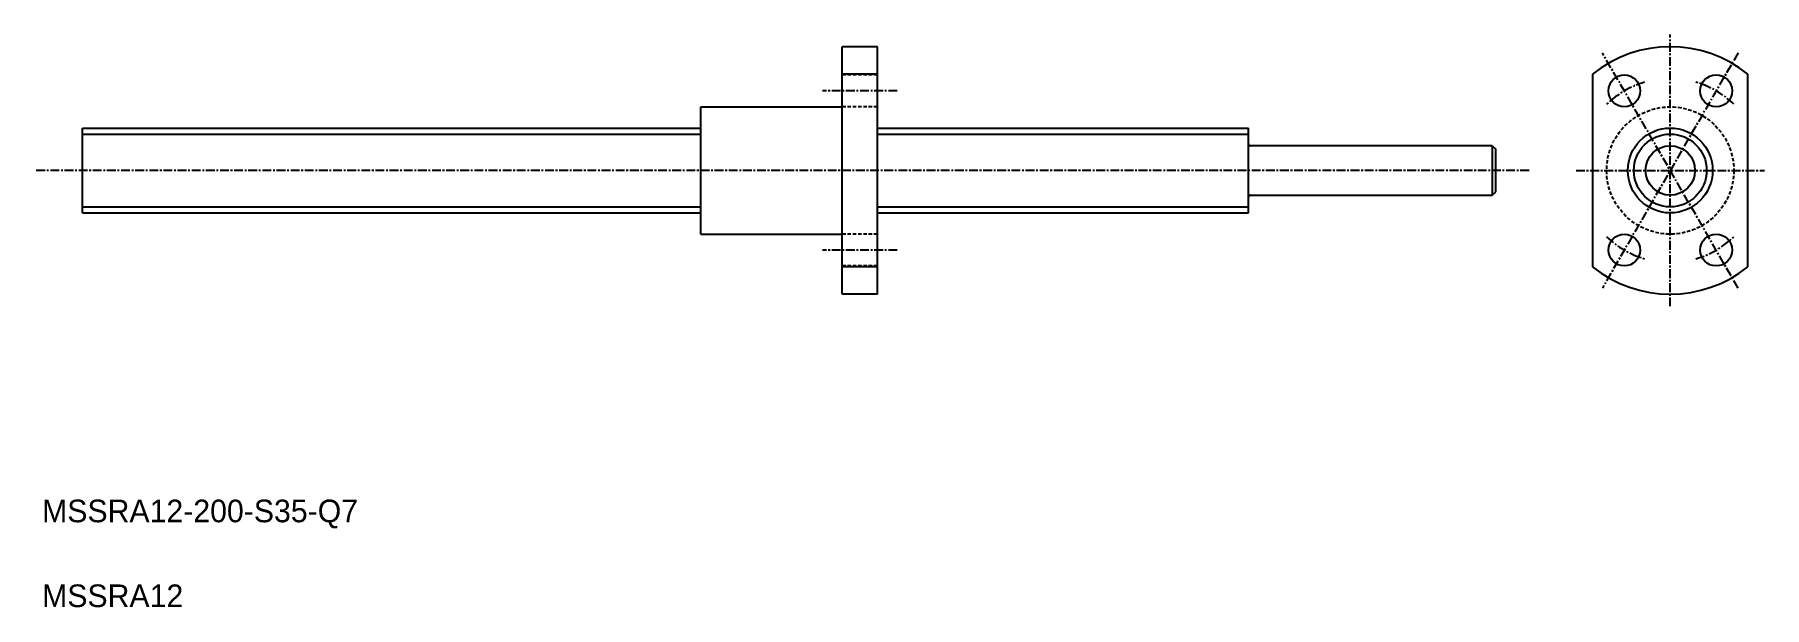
# Model space of a CAD drawing. Extents: x 118 to 363, y 153 to 234.
import ezdxf

# ---------------------------------------------------------------- set-up
doc = ezdxf.new("R2010")
doc.units = 0
doc.linetypes.add('CENTER', pattern=[2, 1.25, -0.25, 0.25, -0.25])
doc.linetypes.add('DASHED', pattern=[0.75, 0.5, -0.25])
doc.layers.get('0').update_dxf_attribs({"linetype": 'CONTINUOUS'})
doc.layers.add('CENTER', color=1, linetype='CENTER')

msp = doc.modelspace()

# ---------------------------------------------------------------- linework, layer by layer
at = {"color": 7, "linetype": 'CONTINUOUS'}
for p, q in [((232.52, 197.32), (232.52, 232.32)), ((237.52, 232.32), (232.52, 232.32)), ((237.52, 197.32), (237.52, 232.32)), ((237.52, 228.43), (232.52, 228.43)), ((338.71, 228.43), (338.71, 201.21)), ((360.71, 201.21), (360.71, 228.43)), ((212.52, 205.82), (212.52, 223.82)), ((212.52, 223.82), (232.52, 223.82)), ((125.02, 220.82), (212.52, 220.82)), ((125.02, 208.82), (125.02, 220.82)), ((237.52, 220.82), (290.02, 220.82)), ((290.02, 208.82), (290.02, 220.82)), ((324.52, 218.32), (290.32, 218.32)), ((324.52, 218.32), (325.02, 217.82)), ((324.52, 218.32), (324.52, 211.32)), ((325.02, 211.82), (325.02, 217.82)), ((290.32, 211.32), (324.52, 211.32)), ((324.52, 211.32), (325.02, 211.82)), ((125.02, 208.82), (212.52, 208.82)), ((237.52, 208.82), (290.02, 208.82)), ((212.52, 205.82), (232.52, 205.82)), ((237.52, 201.21), (232.52, 201.21)), ((237.52, 197.32), (232.52, 197.32))]:
    msp.add_line(p, q, dxfattribs=at)
at = {"color": 3, "linetype": 'DASHED'}
for p, q in [((237.52, 228.33), (232.52, 228.33)), ((237.52, 223.83), (232.52, 223.83)), ((237.52, 205.81), (232.52, 205.81)), ((237.52, 201.31), (232.52, 201.31))]:
    msp.add_line(p, q, dxfattribs=at)
at = {"color": 3, "linetype": 'CONTINUOUS'}
for p, q in [((125.02, 219.97), (212.52, 219.97)), ((237.52, 219.97), (290.02, 219.97)), ((125.02, 209.67), (212.52, 209.67)), ((237.52, 209.67), (290.02, 209.67))]:
    msp.add_line(p, q, dxfattribs=at)
at = {"color": 7, "linetype": 'CONTINUOUS'}
for centre, radius in [((343.21, 226.08), 2.25), ((356.21, 226.08), 2.25), ((349.71, 214.82), 6), ((349.71, 214.82), 6), ((349.71, 214.82), 3.5), ((343.21, 203.56), 2.25), ((356.21, 203.56), 2.25)]:
    msp.add_circle(centre, radius, dxfattribs=at)
at = {"color": 3, "linetype": 'DASHED'}
msp.add_circle((349.71, 214.82), 9, dxfattribs=at)
at = {"color": 3, "linetype": 'CONTINUOUS'}
msp.add_circle((349.71, 214.82), 5.15, dxfattribs=at)
at = {"color": 7, "linetype": 'CONTINUOUS'}
for centre, radius, start, end in [((349.71, 214.82), 17.5, 51.0552, 128.9448), ((290.32, 218.62), 0.3, 180, 270), ((290.32, 211.02), 0.3, 90, 180), ((349.71, 214.82), 17.5, 231.0552, 308.9448)]:
    msp.add_arc(centre, radius, start, end, dxfattribs=at)
at = {"layer": 'CENTER', "color": 1, "linetype": 'CENTER'}
for p, q in [((349.71, 195.61), (349.71, 234.04)), ((359.31, 231.46), (340.1, 198.18)), ((359.31, 198.18), (340.1, 231.46)), ((240.31, 226.08), (229.75, 226.08)), ((329.73, 214.82), (118.24, 214.82)), ((336.38, 214.82), (363.03, 214.82)), ((240.31, 203.56), (229.75, 203.56))]:
    msp.add_line(p, q, dxfattribs=at)
for start, end in [(106.1798, 133.8202), (46.1798, 73.8202), (226.1798, 253.8202), (286.1798, 313.8202)]:
    msp.add_arc((349.71, 214.82), 13, start, end, dxfattribs=at)

# ---------------------------------------------------------------- texts
at = {"color": 7, "linetype": 'CONTINUOUS'}
for s, p in [('MSSRA12-200-S35-Q7', (119.3, 165.06)), ('MSSRA12', (119.3, 153.06))]:
    msp.add_text(s, height=3.2, dxfattribs=at).set_placement(p)

doc.saveas('drawing.dxf')
